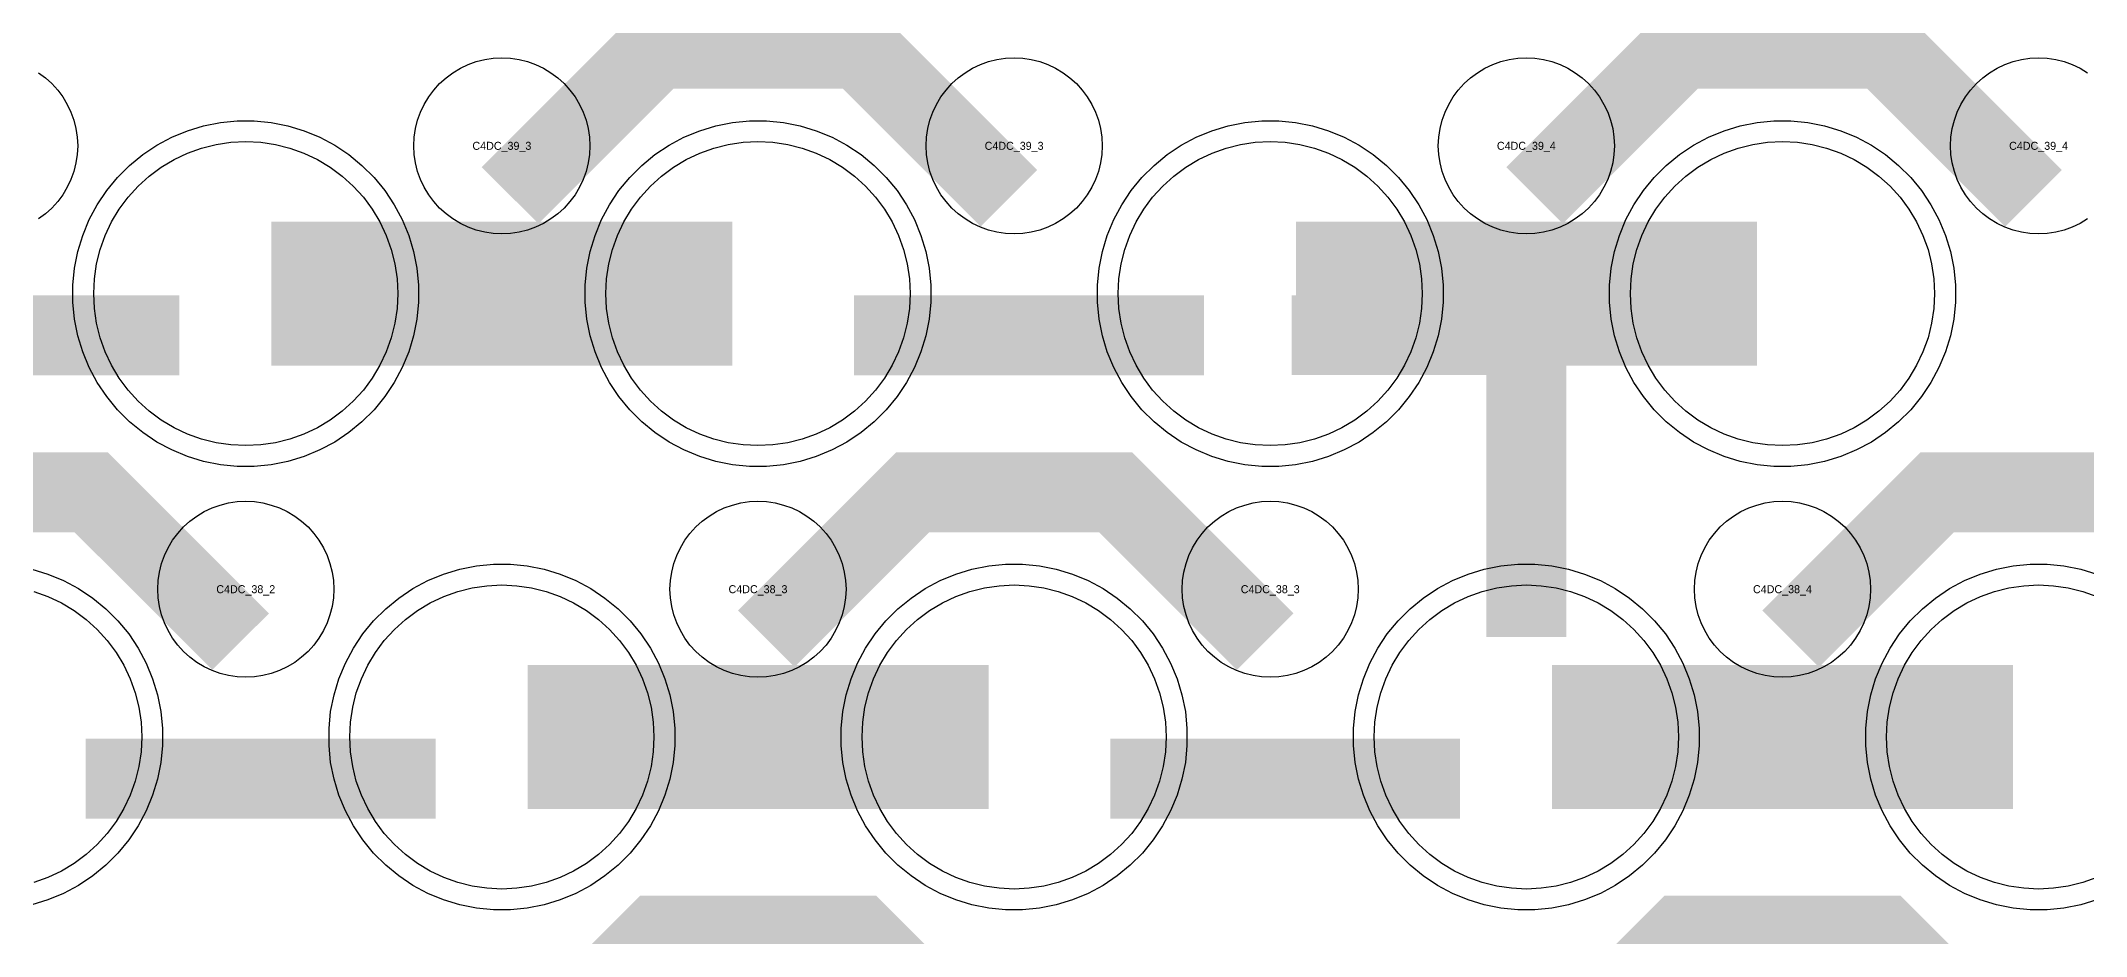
# Model space of a CAD drawing. Extents: x -11880 to 11880, y -14992 to 14992.
# Drawn here: x -11184 to -10545, y -9636 to -9357 of the extents above; entities that cross this region are included whole.
import ezdxf
from ezdxf.enums import TextEntityAlignment as Align

# ---------------------------------------------------------------- set-up
doc = ezdxf.new("R2010")
doc.units = 0
doc.header["$MEASUREMENT"] = 0
for name, color, linetype in [('GDS_775_DT_237', 138, 'CONTINUOUS'), ('RDL1_FS', 34, 'CONTINUOUS'), ('RDL_BS', 160, 'CONTINUOUS')]:
    doc.layers.add(name, color=color, linetype=linetype)

msp = doc.modelspace()

# ---------------------------------------------------------------- linework, layer by layer
at = {"layer": 'RDL1_FS'}
for points in [[(-11120, -9483.074), (-11124.657, -9482.845), (-11129.268, -9482.161), (-11133.791, -9481.029), (-11138.181, -9479.457), (-11142.395, -9477.465), (-11146.395, -9475.067), (-11150.14, -9472.289), (-11153.594, -9469.159), (-11156.724, -9465.705), (-11159.502, -9461.96), (-11161.9, -9457.96), (-11163.892, -9453.746), (-11165.464, -9449.356), (-11166.596, -9444.833), (-11167.28, -9440.222), (-11167.509, -9435.565), (-11167.28, -9430.908), (-11166.596, -9426.297), (-11165.464, -9421.774), (-11163.892, -9417.384), (-11161.9, -9413.17), (-11159.502, -9409.17), (-11156.724, -9405.425), (-11153.594, -9401.971), (-11150.14, -9398.841), (-11146.395, -9396.063), (-11142.395, -9393.665), (-11138.181, -9391.673), (-11133.791, -9390.101), (-11129.268, -9388.969), (-11124.657, -9388.285), (-11120, -9388.056), (-11115.343, -9388.285), (-11110.732, -9388.969), (-11106.209, -9390.101), (-11101.819, -9391.673), (-11097.605, -9393.665), (-11093.605, -9396.063), (-11089.86, -9398.841), (-11086.406, -9401.971), (-11083.276, -9405.425), (-11080.498, -9409.17), (-11078.1, -9413.17), (-11076.108, -9417.384), (-11074.536, -9421.774), (-11073.404, -9426.297), (-11072.72, -9430.908), (-11072.491, -9435.565), (-11072.72, -9440.222), (-11073.404, -9444.833), (-11074.536, -9449.356), (-11076.108, -9453.746), (-11078.1, -9457.96), (-11080.498, -9461.96), (-11083.276, -9465.705), (-11086.406, -9469.159), (-11089.86, -9472.289), (-11093.605, -9475.067), (-11097.605, -9477.465), (-11101.819, -9479.457), (-11106.209, -9481.029), (-11110.732, -9482.161), (-11115.343, -9482.845)], [(-10960, -9483.074), (-10964.657, -9482.845), (-10969.268, -9482.161), (-10973.791, -9481.029), (-10978.181, -9479.457), (-10982.395, -9477.465), (-10986.395, -9475.067), (-10990.14, -9472.289), (-10993.594, -9469.159), (-10996.724, -9465.705), (-10999.502, -9461.96), (-11001.9, -9457.96), (-11003.892, -9453.746), (-11005.464, -9449.356), (-11006.596, -9444.833), (-11007.28, -9440.222), (-11007.509, -9435.565), (-11007.28, -9430.908), (-11006.596, -9426.297), (-11005.464, -9421.774), (-11003.892, -9417.384), (-11001.9, -9413.17), (-10999.502, -9409.17), (-10996.724, -9405.425), (-10993.594, -9401.971), (-10990.14, -9398.841), (-10986.395, -9396.063), (-10982.395, -9393.665), (-10978.181, -9391.673), (-10973.791, -9390.101), (-10969.268, -9388.969), (-10964.657, -9388.285), (-10960, -9388.056), (-10955.343, -9388.285), (-10950.732, -9388.969), (-10946.209, -9390.101), (-10941.819, -9391.673), (-10937.605, -9393.665), (-10933.605, -9396.063), (-10929.86, -9398.841), (-10926.406, -9401.971), (-10923.276, -9405.425), (-10920.498, -9409.17), (-10918.1, -9413.17), (-10916.108, -9417.384), (-10914.536, -9421.774), (-10913.404, -9426.297), (-10912.72, -9430.908), (-10912.491, -9435.565), (-10912.72, -9440.222), (-10913.404, -9444.833), (-10914.536, -9449.356), (-10916.108, -9453.746), (-10918.1, -9457.96), (-10920.498, -9461.96), (-10923.276, -9465.705), (-10926.406, -9469.159), (-10929.86, -9472.289), (-10933.605, -9475.067), (-10937.605, -9477.465), (-10941.819, -9479.457), (-10946.209, -9481.029), (-10950.732, -9482.161), (-10955.343, -9482.845)], [(-10800, -9483.074), (-10804.657, -9482.845), (-10809.268, -9482.161), (-10813.791, -9481.029), (-10818.181, -9479.457), (-10822.395, -9477.465), (-10826.395, -9475.067), (-10830.14, -9472.289), (-10833.594, -9469.159), (-10836.724, -9465.705), (-10839.502, -9461.96), (-10841.9, -9457.96), (-10843.892, -9453.746), (-10845.464, -9449.356), (-10846.596, -9444.833), (-10847.28, -9440.222), (-10847.509, -9435.565), (-10847.28, -9430.908), (-10846.596, -9426.297), (-10845.464, -9421.774), (-10843.892, -9417.384), (-10841.9, -9413.17), (-10839.502, -9409.17), (-10836.724, -9405.425), (-10833.594, -9401.971), (-10830.14, -9398.841), (-10826.395, -9396.063), (-10822.395, -9393.665), (-10818.181, -9391.673), (-10813.791, -9390.101), (-10809.268, -9388.969), (-10804.657, -9388.285), (-10800, -9388.056), (-10795.343, -9388.285), (-10790.732, -9388.969), (-10786.209, -9390.101), (-10781.819, -9391.673), (-10777.605, -9393.665), (-10773.605, -9396.063), (-10769.86, -9398.841), (-10766.406, -9401.971), (-10763.276, -9405.425), (-10760.498, -9409.17), (-10758.1, -9413.17), (-10756.108, -9417.384), (-10754.536, -9421.774), (-10753.404, -9426.297), (-10752.72, -9430.908), (-10752.491, -9435.565), (-10752.72, -9440.222), (-10753.404, -9444.833), (-10754.536, -9449.356), (-10756.108, -9453.746), (-10758.1, -9457.96), (-10760.498, -9461.96), (-10763.276, -9465.705), (-10766.406, -9469.159), (-10769.86, -9472.289), (-10773.605, -9475.067), (-10777.605, -9477.465), (-10781.819, -9479.457), (-10786.209, -9481.029), (-10790.732, -9482.161), (-10795.343, -9482.845)], [(-10640, -9483.074), (-10644.657, -9482.845), (-10649.268, -9482.161), (-10653.791, -9481.029), (-10658.181, -9479.457), (-10662.395, -9477.465), (-10666.395, -9475.067), (-10670.14, -9472.289), (-10673.594, -9469.159), (-10676.724, -9465.705), (-10679.502, -9461.96), (-10681.9, -9457.96), (-10683.892, -9453.746), (-10685.464, -9449.356), (-10686.596, -9444.833), (-10687.28, -9440.222), (-10687.509, -9435.565), (-10687.28, -9430.908), (-10686.596, -9426.297), (-10685.464, -9421.774), (-10683.892, -9417.384), (-10681.9, -9413.17), (-10679.502, -9409.17), (-10676.724, -9405.425), (-10673.594, -9401.971), (-10670.14, -9398.841), (-10666.395, -9396.063), (-10662.395, -9393.665), (-10658.181, -9391.673), (-10653.791, -9390.101), (-10649.268, -9388.969), (-10644.657, -9388.285), (-10640, -9388.056), (-10635.343, -9388.285), (-10630.732, -9388.969), (-10626.209, -9390.101), (-10621.819, -9391.673), (-10617.605, -9393.665), (-10613.605, -9396.063), (-10609.86, -9398.841), (-10606.406, -9401.971), (-10603.276, -9405.425), (-10600.498, -9409.17), (-10598.1, -9413.17), (-10596.108, -9417.384), (-10594.536, -9421.774), (-10593.404, -9426.297), (-10592.72, -9430.908), (-10592.491, -9435.565), (-10592.72, -9440.222), (-10593.404, -9444.833), (-10594.536, -9449.356), (-10596.108, -9453.746), (-10598.1, -9457.96), (-10600.498, -9461.96), (-10603.276, -9465.705), (-10606.406, -9469.159), (-10609.86, -9472.289), (-10613.605, -9475.067), (-10617.605, -9477.465), (-10621.819, -9479.457), (-10626.209, -9481.029), (-10630.732, -9482.161), (-10635.343, -9482.845)], [(-11040, -9621.639), (-11044.657, -9621.41), (-11049.268, -9620.726), (-11053.791, -9619.594), (-11058.181, -9618.022), (-11062.395, -9616.03), (-11066.395, -9613.632), (-11070.14, -9610.854), (-11073.594, -9607.724), (-11076.724, -9604.27), (-11079.502, -9600.525), (-11081.9, -9596.525), (-11083.892, -9592.311), (-11085.464, -9587.921), (-11086.596, -9583.398), (-11087.28, -9578.787), (-11087.509, -9574.13), (-11087.28, -9569.473), (-11086.596, -9564.862), (-11085.464, -9560.339), (-11083.892, -9555.949), (-11081.9, -9551.735), (-11079.502, -9547.735), (-11076.724, -9543.99), (-11073.594, -9540.536), (-11070.14, -9537.406), (-11066.395, -9534.628), (-11062.395, -9532.23), (-11058.181, -9530.238), (-11053.791, -9528.666), (-11049.268, -9527.534), (-11044.657, -9526.85), (-11040, -9526.621), (-11035.343, -9526.85), (-11030.732, -9527.534), (-11026.209, -9528.666), (-11021.819, -9530.238), (-11017.605, -9532.23), (-11013.605, -9534.628), (-11009.86, -9537.406), (-11006.406, -9540.536), (-11003.276, -9543.99), (-11000.498, -9547.735), (-10998.1, -9551.735), (-10996.108, -9555.949), (-10994.536, -9560.339), (-10993.404, -9564.862), (-10992.72, -9569.473), (-10992.491, -9574.13), (-10992.72, -9578.787), (-10993.404, -9583.398), (-10994.536, -9587.921), (-10996.108, -9592.311), (-10998.1, -9596.525), (-11000.498, -9600.525), (-11003.276, -9604.27), (-11006.406, -9607.724), (-11009.86, -9610.854), (-11013.605, -9613.632), (-11017.605, -9616.03), (-11021.819, -9618.022), (-11026.209, -9619.594), (-11030.732, -9620.726), (-11035.343, -9621.41)], [(-10880, -9621.639), (-10884.657, -9621.41), (-10889.268, -9620.726), (-10893.791, -9619.594), (-10898.181, -9618.022), (-10902.395, -9616.03), (-10906.395, -9613.632), (-10910.14, -9610.854), (-10913.594, -9607.724), (-10916.724, -9604.27), (-10919.502, -9600.525), (-10921.9, -9596.525), (-10923.892, -9592.311), (-10925.464, -9587.921), (-10926.596, -9583.398), (-10927.28, -9578.787), (-10927.509, -9574.13), (-10927.28, -9569.473), (-10926.596, -9564.862), (-10925.464, -9560.339), (-10923.892, -9555.949), (-10921.9, -9551.735), (-10919.502, -9547.735), (-10916.724, -9543.99), (-10913.594, -9540.536), (-10910.14, -9537.406), (-10906.395, -9534.628), (-10902.395, -9532.23), (-10898.181, -9530.238), (-10893.791, -9528.666), (-10889.268, -9527.534), (-10884.657, -9526.85), (-10880, -9526.621), (-10875.343, -9526.85), (-10870.732, -9527.534), (-10866.209, -9528.666), (-10861.819, -9530.238), (-10857.605, -9532.23), (-10853.605, -9534.628), (-10849.86, -9537.406), (-10846.406, -9540.536), (-10843.276, -9543.99), (-10840.498, -9547.735), (-10838.1, -9551.735), (-10836.108, -9555.949), (-10834.536, -9560.339), (-10833.404, -9564.862), (-10832.72, -9569.473), (-10832.491, -9574.13), (-10832.72, -9578.787), (-10833.404, -9583.398), (-10834.536, -9587.921), (-10836.108, -9592.311), (-10838.1, -9596.525), (-10840.498, -9600.525), (-10843.276, -9604.27), (-10846.406, -9607.724), (-10849.86, -9610.854), (-10853.605, -9613.632), (-10857.605, -9616.03), (-10861.819, -9618.022), (-10866.209, -9619.594), (-10870.732, -9620.726), (-10875.343, -9621.41)], [(-10720, -9621.639), (-10724.657, -9621.41), (-10729.268, -9620.726), (-10733.791, -9619.594), (-10738.181, -9618.022), (-10742.395, -9616.03), (-10746.395, -9613.632), (-10750.14, -9610.854), (-10753.594, -9607.724), (-10756.724, -9604.27), (-10759.502, -9600.525), (-10761.9, -9596.525), (-10763.892, -9592.311), (-10765.464, -9587.921), (-10766.596, -9583.398), (-10767.28, -9578.787), (-10767.509, -9574.13), (-10767.28, -9569.473), (-10766.596, -9564.862), (-10765.464, -9560.339), (-10763.892, -9555.949), (-10761.9, -9551.735), (-10759.502, -9547.735), (-10756.724, -9543.99), (-10753.594, -9540.536), (-10750.14, -9537.406), (-10746.395, -9534.628), (-10742.395, -9532.23), (-10738.181, -9530.238), (-10733.791, -9528.666), (-10729.268, -9527.534), (-10724.657, -9526.85), (-10720, -9526.621), (-10715.343, -9526.85), (-10710.732, -9527.534), (-10706.209, -9528.666), (-10701.819, -9530.238), (-10697.605, -9532.23), (-10693.605, -9534.628), (-10689.86, -9537.406), (-10686.406, -9540.536), (-10683.276, -9543.99), (-10680.498, -9547.735), (-10678.1, -9551.735), (-10676.108, -9555.949), (-10674.536, -9560.339), (-10673.404, -9564.862), (-10672.72, -9569.473), (-10672.491, -9574.13), (-10672.72, -9578.787), (-10673.404, -9583.398), (-10674.536, -9587.921), (-10676.108, -9592.311), (-10678.1, -9596.525), (-10680.498, -9600.525), (-10683.276, -9604.27), (-10686.406, -9607.724), (-10689.86, -9610.854), (-10693.605, -9613.632), (-10697.605, -9616.03), (-10701.819, -9618.022), (-10706.209, -9619.594), (-10710.732, -9620.726), (-10715.343, -9621.41)]]:
    msp.add_lwpolyline(points, close=True, dxfattribs=at)
for points in [[(-11111.998, -9435.565, 45, 45, 0), (-11039.998, -9435.565, 45, 45, 0)], [(-11039.998, -9435.565, 45, 45, 0), (-10967.998, -9435.565, 45, 45, 0)], [(-10791.998, -9435.565, 45, 45, 0), (-10719.998, -9435.565, 45, 45, 0)], [(-10719.998, -9435.565, 45, 45, 0), (-10647.998, -9435.565, 45, 45, 0)], [(-11031.998, -9574.13, 45, 45, 0), (-10959.998, -9574.13, 45, 45, 0)], [(-10959.998, -9574.13, 45, 45, 0), (-10887.998, -9574.13, 45, 45, 0)], [(-10711.998, -9574.13, 45, 45, 0), (-10639.998, -9574.13, 45, 45, 0)], [(-10639.998, -9574.13, 45, 45, 0), (-10567.998, -9574.13, 45, 45, 0)]]:
    msp.add_lwpolyline(points, format="xyseb", dxfattribs=at)
for points in [[(-11186.209, -9528.666), (-11181.819, -9530.238), (-11177.605, -9532.23), (-11173.605, -9534.628), (-11169.86, -9537.406), (-11166.406, -9540.536), (-11163.276, -9543.99), (-11160.498, -9547.735), (-11158.1, -9551.735), (-11156.108, -9555.949), (-11154.536, -9560.339), (-11153.404, -9564.862), (-11152.72, -9569.473), (-11152.491, -9574.13), (-11152.72, -9578.787), (-11153.404, -9583.398), (-11154.536, -9587.921), (-11156.108, -9592.311), (-11158.1, -9596.525), (-11160.498, -9600.525), (-11163.276, -9604.27), (-11166.406, -9607.724), (-11169.86, -9610.854), (-11173.605, -9613.632), (-11177.605, -9616.03), (-11181.819, -9618.022), (-11186.209, -9619.594)], [(-10541.819, -9618.022), (-10546.209, -9619.594), (-10550.732, -9620.726), (-10555.343, -9621.41), (-10560, -9621.639), (-10564.657, -9621.41), (-10569.268, -9620.726), (-10573.791, -9619.594), (-10578.181, -9618.022), (-10582.395, -9616.03), (-10586.395, -9613.632), (-10590.14, -9610.854), (-10593.594, -9607.724), (-10596.724, -9604.27), (-10599.502, -9600.525), (-10601.9, -9596.525), (-10603.892, -9592.311), (-10605.464, -9587.921), (-10606.596, -9583.398), (-10607.28, -9578.787), (-10607.509, -9574.13), (-10607.28, -9569.473), (-10606.596, -9564.862), (-10605.464, -9560.339), (-10603.892, -9555.949), (-10601.9, -9551.735), (-10599.502, -9547.735), (-10596.724, -9543.99), (-10593.594, -9540.536), (-10590.14, -9537.406), (-10586.395, -9534.628), (-10582.395, -9532.23), (-10578.181, -9530.238), (-10573.791, -9528.666), (-10569.268, -9527.534), (-10564.657, -9526.85), (-10560, -9526.621), (-10555.343, -9526.85), (-10550.732, -9527.534), (-10546.209, -9528.666), (-10541.819, -9530.238)]]:
    msp.add_lwpolyline(points, dxfattribs=at)
at = {"layer": 'RDL_BS'}
for points in [[(-11037.438, -9404.879, 25, 25, 0), (-10991.623, -9359.064, 25, 25, 0), (-10958.07, -9359.064, 25, 25, 0)], [(-10881.599, -9405.778, 25, 25, 0), (-10928.313, -9359.064, 25, 25, 0), (-10958.071, -9359.064, 25, 25, 0)], [(-10717.438, -9404.879, 25, 25, 0), (-10671.623, -9359.064, 25, 25, 0), (-10638.07, -9359.064, 25, 25, 0)], [(-10561.599, -9405.778, 25, 25, 0), (-10608.313, -9359.064, 25, 25, 0), (-10638.071, -9359.064, 25, 25, 0)], [(-10720, -9542.83, 25, 25, 0), (-10720, -9436.053, 25, 25, 0)], [(-10720, -9542.83, 25, 25, 0), (-10720, -9436.053, 25, 25, 0)], [(-11249.984, -9448.578, 25, 25, 0), (-11140.719, -9448.578, 25, 25, 0)], [(-10929.984, -9448.578, 25, 25, 0), (-10820.719, -9448.578, 25, 25, 0)], [(-10707.5, -9448.553, 25, 25, 0), (-10793.333, -9448.553, 25, 25, 0)], [(-10707.5, -9448.553, 25, 25, 0), (-10772.167, -9448.553, 25, 25, 0)], [(-11121.599, -9544.343, 25, 25, 0), (-11168.313, -9497.629, 25, 25, 0), (-11198.071, -9497.629, 25, 25, 0)], [(-10957.438, -9543.444, 25, 25, 0), (-10911.623, -9497.629, 25, 25, 0), (-10878.07, -9497.629, 25, 25, 0)], [(-10801.599, -9544.343, 25, 25, 0), (-10848.313, -9497.629, 25, 25, 0), (-10878.071, -9497.629, 25, 25, 0)], [(-10637.438, -9543.444, 25, 25, 0), (-10591.623, -9497.629, 25, 25, 0), (-10558.07, -9497.629, 25, 25, 0)], [(-10481.599, -9544.343, 25, 25, 0), (-10528.313, -9497.629, 25, 25, 0), (-10558.071, -9497.629, 25, 25, 0)], [(-11169.984, -9587.143, 25, 25, 0), (-11060.719, -9587.143, 25, 25, 0)], [(-10849.984, -9587.143, 25, 25, 0), (-10740.719, -9587.143, 25, 25, 0)], [(-11037.438, -9682.009, 25, 25, 0), (-10991.623, -9636.194, 25, 25, 0), (-10958.07, -9636.194, 25, 25, 0)], [(-10881.599, -9682.908, 25, 25, 0), (-10928.313, -9636.194, 25, 25, 0), (-10958.071, -9636.194, 25, 25, 0)], [(-10717.438, -9682.009, 25, 25, 0), (-10671.623, -9636.194, 25, 25, 0), (-10638.07, -9636.194, 25, 25, 0)], [(-10561.599, -9682.908, 25, 25, 0), (-10608.313, -9636.194, 25, 25, 0), (-10638.071, -9636.194, 25, 25, 0)]]:
    msp.add_lwpolyline(points, format="xyseb", dxfattribs=at)
for points in [[(-11040, -9416.871), (-11042.693, -9416.739), (-11045.365, -9416.343), (-11047.984, -9415.686), (-11050.519, -9414.779), (-11052.956, -9413.627), (-11055.28, -9412.234), (-11057.443, -9410.631), (-11059.442, -9408.819), (-11061.254, -9406.82), (-11062.857, -9404.657), (-11064.25, -9402.333), (-11065.402, -9399.896), (-11066.309, -9397.361), (-11066.966, -9394.742), (-11067.362, -9392.07), (-11067.494, -9389.377), (-11067.362, -9386.684), (-11066.966, -9384.012), (-11066.309, -9381.393), (-11065.402, -9378.858), (-11064.25, -9376.421), (-11062.857, -9374.097), (-11061.254, -9371.934), (-11059.442, -9369.935), (-11057.443, -9368.123), (-11055.28, -9366.52), (-11052.956, -9365.127), (-11050.519, -9363.975), (-11047.984, -9363.068), (-11045.365, -9362.411), (-11042.693, -9362.015), (-11040, -9361.883), (-11037.307, -9362.015), (-11034.635, -9362.411), (-11032.016, -9363.068), (-11029.481, -9363.975), (-11027.044, -9365.127), (-11024.72, -9366.52), (-11022.557, -9368.123), (-11020.558, -9369.935), (-11018.746, -9371.934), (-11017.143, -9374.097), (-11015.75, -9376.421), (-11014.598, -9378.858), (-11013.691, -9381.393), (-11013.034, -9384.012), (-11012.638, -9386.684), (-11012.506, -9389.377), (-11012.638, -9392.07), (-11013.034, -9394.742), (-11013.691, -9397.361), (-11014.598, -9399.896), (-11015.75, -9402.333), (-11017.143, -9404.657), (-11018.746, -9406.82), (-11020.558, -9408.819), (-11022.557, -9410.631), (-11024.72, -9412.234), (-11027.044, -9413.627), (-11029.481, -9414.779), (-11032.016, -9415.686), (-11034.635, -9416.343), (-11037.307, -9416.739)], [(-10880, -9416.871), (-10882.693, -9416.739), (-10885.365, -9416.343), (-10887.984, -9415.686), (-10890.519, -9414.779), (-10892.956, -9413.627), (-10895.28, -9412.234), (-10897.443, -9410.631), (-10899.442, -9408.819), (-10901.254, -9406.82), (-10902.857, -9404.657), (-10904.25, -9402.333), (-10905.402, -9399.896), (-10906.309, -9397.361), (-10906.966, -9394.742), (-10907.362, -9392.07), (-10907.494, -9389.377), (-10907.362, -9386.684), (-10906.966, -9384.012), (-10906.309, -9381.393), (-10905.402, -9378.858), (-10904.25, -9376.421), (-10902.857, -9374.097), (-10901.254, -9371.934), (-10899.442, -9369.935), (-10897.443, -9368.123), (-10895.28, -9366.52), (-10892.956, -9365.127), (-10890.519, -9363.975), (-10887.984, -9363.068), (-10885.365, -9362.411), (-10882.693, -9362.015), (-10880, -9361.883), (-10877.307, -9362.015), (-10874.635, -9362.411), (-10872.016, -9363.068), (-10869.481, -9363.975), (-10867.044, -9365.127), (-10864.72, -9366.52), (-10862.557, -9368.123), (-10860.558, -9369.935), (-10858.746, -9371.934), (-10857.143, -9374.097), (-10855.75, -9376.421), (-10854.598, -9378.858), (-10853.691, -9381.393), (-10853.034, -9384.012), (-10852.638, -9386.684), (-10852.506, -9389.377), (-10852.638, -9392.07), (-10853.034, -9394.742), (-10853.691, -9397.361), (-10854.598, -9399.896), (-10855.75, -9402.333), (-10857.143, -9404.657), (-10858.746, -9406.82), (-10860.558, -9408.819), (-10862.557, -9410.631), (-10864.72, -9412.234), (-10867.044, -9413.627), (-10869.481, -9414.779), (-10872.016, -9415.686), (-10874.635, -9416.343), (-10877.307, -9416.739)], [(-10720, -9416.871), (-10722.693, -9416.739), (-10725.365, -9416.343), (-10727.984, -9415.686), (-10730.519, -9414.779), (-10732.956, -9413.627), (-10735.28, -9412.234), (-10737.443, -9410.631), (-10739.442, -9408.819), (-10741.254, -9406.82), (-10742.857, -9404.657), (-10744.25, -9402.333), (-10745.402, -9399.896), (-10746.309, -9397.361), (-10746.966, -9394.742), (-10747.362, -9392.07), (-10747.494, -9389.377), (-10747.362, -9386.684), (-10746.966, -9384.012), (-10746.309, -9381.393), (-10745.402, -9378.858), (-10744.25, -9376.421), (-10742.857, -9374.097), (-10741.254, -9371.934), (-10739.442, -9369.935), (-10737.443, -9368.123), (-10735.28, -9366.52), (-10732.956, -9365.127), (-10730.519, -9363.975), (-10727.984, -9363.068), (-10725.365, -9362.411), (-10722.693, -9362.015), (-10720, -9361.883), (-10717.307, -9362.015), (-10714.635, -9362.411), (-10712.016, -9363.068), (-10709.481, -9363.975), (-10707.044, -9365.127), (-10704.72, -9366.52), (-10702.557, -9368.123), (-10700.558, -9369.935), (-10698.746, -9371.934), (-10697.143, -9374.097), (-10695.75, -9376.421), (-10694.598, -9378.858), (-10693.691, -9381.393), (-10693.034, -9384.012), (-10692.638, -9386.684), (-10692.506, -9389.377), (-10692.638, -9392.07), (-10693.034, -9394.742), (-10693.691, -9397.361), (-10694.598, -9399.896), (-10695.75, -9402.333), (-10697.143, -9404.657), (-10698.746, -9406.82), (-10700.558, -9408.819), (-10702.557, -9410.631), (-10704.72, -9412.234), (-10707.044, -9413.627), (-10709.481, -9414.779), (-10712.016, -9415.686), (-10714.635, -9416.343), (-10717.307, -9416.739)], [(-11122.644, -9489.565), (-11127.938, -9489.048), (-11133.165, -9488.002), (-11138.205, -9486.471), (-11143.115, -9484.44), (-11147.777, -9481.948), (-11152.191, -9479.001), (-11156.292, -9475.639), (-11160.074, -9471.857), (-11163.436, -9467.756), (-11166.383, -9463.342), (-11168.875, -9458.68), (-11170.906, -9453.77), (-11172.437, -9448.73), (-11173.483, -9443.503), (-11174, -9438.209), (-11174, -9432.921), (-11173.483, -9427.627), (-11172.437, -9422.4), (-11170.906, -9417.36), (-11168.875, -9412.45), (-11166.383, -9407.788), (-11163.436, -9403.374), (-11160.074, -9399.273), (-11156.292, -9395.491), (-11152.191, -9392.129), (-11147.777, -9389.182), (-11143.115, -9386.69), (-11138.205, -9384.659), (-11133.165, -9383.128), (-11127.938, -9382.082), (-11122.644, -9381.565), (-11117.356, -9381.565), (-11112.062, -9382.082), (-11106.835, -9383.128), (-11101.795, -9384.659), (-11096.885, -9386.69), (-11092.223, -9389.182), (-11087.809, -9392.129), (-11083.708, -9395.491), (-11079.926, -9399.273), (-11076.564, -9403.374), (-11073.617, -9407.788), (-11071.125, -9412.45), (-11069.094, -9417.36), (-11067.563, -9422.4), (-11066.517, -9427.627), (-11066, -9432.921), (-11066, -9438.209), (-11066.517, -9443.503), (-11067.563, -9448.73), (-11069.094, -9453.77), (-11071.125, -9458.68), (-11073.617, -9463.342), (-11076.564, -9467.756), (-11079.926, -9471.857), (-11083.708, -9475.639), (-11087.809, -9479.001), (-11092.223, -9481.948), (-11096.885, -9484.44), (-11101.795, -9486.471), (-11106.835, -9488.002), (-11112.062, -9489.048), (-11117.356, -9489.565)], [(-10962.644, -9489.565), (-10967.938, -9489.048), (-10973.165, -9488.002), (-10978.205, -9486.471), (-10983.115, -9484.44), (-10987.777, -9481.948), (-10992.191, -9479.001), (-10996.292, -9475.639), (-11000.074, -9471.857), (-11003.436, -9467.756), (-11006.383, -9463.342), (-11008.875, -9458.68), (-11010.906, -9453.77), (-11012.437, -9448.73), (-11013.483, -9443.503), (-11014, -9438.209), (-11014, -9432.921), (-11013.483, -9427.627), (-11012.437, -9422.4), (-11010.906, -9417.36), (-11008.875, -9412.45), (-11006.383, -9407.788), (-11003.436, -9403.374), (-11000.074, -9399.273), (-10996.292, -9395.491), (-10992.191, -9392.129), (-10987.777, -9389.182), (-10983.115, -9386.69), (-10978.205, -9384.659), (-10973.165, -9383.128), (-10967.938, -9382.082), (-10962.644, -9381.565), (-10957.356, -9381.565), (-10952.062, -9382.082), (-10946.835, -9383.128), (-10941.795, -9384.659), (-10936.885, -9386.69), (-10932.223, -9389.182), (-10927.809, -9392.129), (-10923.708, -9395.491), (-10919.926, -9399.273), (-10916.564, -9403.374), (-10913.617, -9407.788), (-10911.125, -9412.45), (-10909.094, -9417.36), (-10907.563, -9422.4), (-10906.517, -9427.627), (-10906, -9432.921), (-10906, -9438.209), (-10906.517, -9443.503), (-10907.563, -9448.73), (-10909.094, -9453.77), (-10911.125, -9458.68), (-10913.617, -9463.342), (-10916.564, -9467.756), (-10919.926, -9471.857), (-10923.708, -9475.639), (-10927.809, -9479.001), (-10932.223, -9481.948), (-10936.885, -9484.44), (-10941.795, -9486.471), (-10946.835, -9488.002), (-10952.062, -9489.048), (-10957.356, -9489.565)], [(-10802.644, -9489.565), (-10807.938, -9489.048), (-10813.165, -9488.002), (-10818.205, -9486.471), (-10823.115, -9484.44), (-10827.777, -9481.948), (-10832.191, -9479.001), (-10836.292, -9475.639), (-10840.074, -9471.857), (-10843.436, -9467.756), (-10846.383, -9463.342), (-10848.875, -9458.68), (-10850.906, -9453.77), (-10852.437, -9448.73), (-10853.483, -9443.503), (-10854, -9438.209), (-10854, -9432.921), (-10853.483, -9427.627), (-10852.437, -9422.4), (-10850.906, -9417.36), (-10848.875, -9412.45), (-10846.383, -9407.788), (-10843.436, -9403.374), (-10840.074, -9399.273), (-10836.292, -9395.491), (-10832.191, -9392.129), (-10827.777, -9389.182), (-10823.115, -9386.69), (-10818.205, -9384.659), (-10813.165, -9383.128), (-10807.938, -9382.082), (-10802.644, -9381.565), (-10797.356, -9381.565), (-10792.062, -9382.082), (-10786.835, -9383.128), (-10781.795, -9384.659), (-10776.885, -9386.69), (-10772.223, -9389.182), (-10767.809, -9392.129), (-10763.708, -9395.491), (-10759.926, -9399.273), (-10756.564, -9403.374), (-10753.617, -9407.788), (-10751.125, -9412.45), (-10749.094, -9417.36), (-10747.563, -9422.4), (-10746.517, -9427.627), (-10746, -9432.921), (-10746, -9438.209), (-10746.517, -9443.503), (-10747.563, -9448.73), (-10749.094, -9453.77), (-10751.125, -9458.68), (-10753.617, -9463.342), (-10756.564, -9467.756), (-10759.926, -9471.857), (-10763.708, -9475.639), (-10767.809, -9479.001), (-10772.223, -9481.948), (-10776.885, -9484.44), (-10781.795, -9486.471), (-10786.835, -9488.002), (-10792.062, -9489.048), (-10797.356, -9489.565)], [(-10642.644, -9489.565), (-10647.938, -9489.048), (-10653.165, -9488.002), (-10658.205, -9486.471), (-10663.115, -9484.44), (-10667.777, -9481.948), (-10672.191, -9479.001), (-10676.292, -9475.639), (-10680.074, -9471.857), (-10683.436, -9467.756), (-10686.383, -9463.342), (-10688.875, -9458.68), (-10690.906, -9453.77), (-10692.437, -9448.73), (-10693.483, -9443.503), (-10694, -9438.209), (-10694, -9432.921), (-10693.483, -9427.627), (-10692.437, -9422.4), (-10690.906, -9417.36), (-10688.875, -9412.45), (-10686.383, -9407.788), (-10683.436, -9403.374), (-10680.074, -9399.273), (-10676.292, -9395.491), (-10672.191, -9392.129), (-10667.777, -9389.182), (-10663.115, -9386.69), (-10658.205, -9384.659), (-10653.165, -9383.128), (-10647.938, -9382.082), (-10642.644, -9381.565), (-10637.356, -9381.565), (-10632.062, -9382.082), (-10626.835, -9383.128), (-10621.795, -9384.659), (-10616.885, -9386.69), (-10612.223, -9389.182), (-10607.809, -9392.129), (-10603.708, -9395.491), (-10599.926, -9399.273), (-10596.564, -9403.374), (-10593.617, -9407.788), (-10591.125, -9412.45), (-10589.094, -9417.36), (-10587.563, -9422.4), (-10586.517, -9427.627), (-10586, -9432.921), (-10586, -9438.209), (-10586.517, -9443.503), (-10587.563, -9448.73), (-10589.094, -9453.77), (-10591.125, -9458.68), (-10593.617, -9463.342), (-10596.564, -9467.756), (-10599.926, -9471.857), (-10603.708, -9475.639), (-10607.809, -9479.001), (-10612.223, -9481.948), (-10616.885, -9484.44), (-10621.795, -9486.471), (-10626.835, -9488.002), (-10632.062, -9489.048), (-10637.356, -9489.565)], [(-11120, -9555.436), (-11122.693, -9555.304), (-11125.365, -9554.908), (-11127.984, -9554.251), (-11130.519, -9553.344), (-11132.956, -9552.192), (-11135.28, -9550.799), (-11137.443, -9549.196), (-11139.442, -9547.384), (-11141.254, -9545.385), (-11142.857, -9543.222), (-11144.25, -9540.898), (-11145.402, -9538.461), (-11146.309, -9535.926), (-11146.966, -9533.307), (-11147.362, -9530.635), (-11147.494, -9527.942), (-11147.362, -9525.249), (-11146.966, -9522.577), (-11146.309, -9519.958), (-11145.402, -9517.423), (-11144.25, -9514.986), (-11142.857, -9512.662), (-11141.254, -9510.499), (-11139.442, -9508.5), (-11137.443, -9506.688), (-11135.28, -9505.085), (-11132.956, -9503.692), (-11130.519, -9502.54), (-11127.984, -9501.633), (-11125.365, -9500.976), (-11122.693, -9500.58), (-11120, -9500.448), (-11117.307, -9500.58), (-11114.635, -9500.976), (-11112.016, -9501.633), (-11109.481, -9502.54), (-11107.044, -9503.692), (-11104.72, -9505.085), (-11102.557, -9506.688), (-11100.558, -9508.5), (-11098.746, -9510.499), (-11097.143, -9512.662), (-11095.75, -9514.986), (-11094.598, -9517.423), (-11093.691, -9519.958), (-11093.034, -9522.577), (-11092.638, -9525.249), (-11092.506, -9527.942), (-11092.638, -9530.635), (-11093.034, -9533.307), (-11093.691, -9535.926), (-11094.598, -9538.461), (-11095.75, -9540.898), (-11097.143, -9543.222), (-11098.746, -9545.385), (-11100.558, -9547.384), (-11102.557, -9549.196), (-11104.72, -9550.799), (-11107.044, -9552.192), (-11109.481, -9553.344), (-11112.016, -9554.251), (-11114.635, -9554.908), (-11117.307, -9555.304)], [(-10960, -9555.436), (-10962.693, -9555.304), (-10965.365, -9554.908), (-10967.984, -9554.251), (-10970.519, -9553.344), (-10972.956, -9552.192), (-10975.28, -9550.799), (-10977.443, -9549.196), (-10979.442, -9547.384), (-10981.254, -9545.385), (-10982.857, -9543.222), (-10984.25, -9540.898), (-10985.402, -9538.461), (-10986.309, -9535.926), (-10986.966, -9533.307), (-10987.362, -9530.635), (-10987.494, -9527.942), (-10987.362, -9525.249), (-10986.966, -9522.577), (-10986.309, -9519.958), (-10985.402, -9517.423), (-10984.25, -9514.986), (-10982.857, -9512.662), (-10981.254, -9510.499), (-10979.442, -9508.5), (-10977.443, -9506.688), (-10975.28, -9505.085), (-10972.956, -9503.692), (-10970.519, -9502.54), (-10967.984, -9501.633), (-10965.365, -9500.976), (-10962.693, -9500.58), (-10960, -9500.448), (-10957.307, -9500.58), (-10954.635, -9500.976), (-10952.016, -9501.633), (-10949.481, -9502.54), (-10947.044, -9503.692), (-10944.72, -9505.085), (-10942.557, -9506.688), (-10940.558, -9508.5), (-10938.746, -9510.499), (-10937.143, -9512.662), (-10935.75, -9514.986), (-10934.598, -9517.423), (-10933.691, -9519.958), (-10933.034, -9522.577), (-10932.638, -9525.249), (-10932.506, -9527.942), (-10932.638, -9530.635), (-10933.034, -9533.307), (-10933.691, -9535.926), (-10934.598, -9538.461), (-10935.75, -9540.898), (-10937.143, -9543.222), (-10938.746, -9545.385), (-10940.558, -9547.384), (-10942.557, -9549.196), (-10944.72, -9550.799), (-10947.044, -9552.192), (-10949.481, -9553.344), (-10952.016, -9554.251), (-10954.635, -9554.908), (-10957.307, -9555.304)], [(-10800, -9555.436), (-10802.693, -9555.304), (-10805.365, -9554.908), (-10807.984, -9554.251), (-10810.519, -9553.344), (-10812.956, -9552.192), (-10815.28, -9550.799), (-10817.443, -9549.196), (-10819.442, -9547.384), (-10821.254, -9545.385), (-10822.857, -9543.222), (-10824.25, -9540.898), (-10825.402, -9538.461), (-10826.309, -9535.926), (-10826.966, -9533.307), (-10827.362, -9530.635), (-10827.494, -9527.942), (-10827.362, -9525.249), (-10826.966, -9522.577), (-10826.309, -9519.958), (-10825.402, -9517.423), (-10824.25, -9514.986), (-10822.857, -9512.662), (-10821.254, -9510.499), (-10819.442, -9508.5), (-10817.443, -9506.688), (-10815.28, -9505.085), (-10812.956, -9503.692), (-10810.519, -9502.54), (-10807.984, -9501.633), (-10805.365, -9500.976), (-10802.693, -9500.58), (-10800, -9500.448), (-10797.307, -9500.58), (-10794.635, -9500.976), (-10792.016, -9501.633), (-10789.481, -9502.54), (-10787.044, -9503.692), (-10784.72, -9505.085), (-10782.557, -9506.688), (-10780.558, -9508.5), (-10778.746, -9510.499), (-10777.143, -9512.662), (-10775.75, -9514.986), (-10774.598, -9517.423), (-10773.691, -9519.958), (-10773.034, -9522.577), (-10772.638, -9525.249), (-10772.506, -9527.942), (-10772.638, -9530.635), (-10773.034, -9533.307), (-10773.691, -9535.926), (-10774.598, -9538.461), (-10775.75, -9540.898), (-10777.143, -9543.222), (-10778.746, -9545.385), (-10780.558, -9547.384), (-10782.557, -9549.196), (-10784.72, -9550.799), (-10787.044, -9552.192), (-10789.481, -9553.344), (-10792.016, -9554.251), (-10794.635, -9554.908), (-10797.307, -9555.304)], [(-10640, -9555.436), (-10642.693, -9555.304), (-10645.365, -9554.908), (-10647.984, -9554.251), (-10650.519, -9553.344), (-10652.956, -9552.192), (-10655.28, -9550.799), (-10657.443, -9549.196), (-10659.442, -9547.384), (-10661.254, -9545.385), (-10662.857, -9543.222), (-10664.25, -9540.898), (-10665.402, -9538.461), (-10666.309, -9535.926), (-10666.966, -9533.307), (-10667.362, -9530.635), (-10667.494, -9527.942), (-10667.362, -9525.249), (-10666.966, -9522.577), (-10666.309, -9519.958), (-10665.402, -9517.423), (-10664.25, -9514.986), (-10662.857, -9512.662), (-10661.254, -9510.499), (-10659.442, -9508.5), (-10657.443, -9506.688), (-10655.28, -9505.085), (-10652.956, -9503.692), (-10650.519, -9502.54), (-10647.984, -9501.633), (-10645.365, -9500.976), (-10642.693, -9500.58), (-10640, -9500.448), (-10637.307, -9500.58), (-10634.635, -9500.976), (-10632.016, -9501.633), (-10629.481, -9502.54), (-10627.044, -9503.692), (-10624.72, -9505.085), (-10622.557, -9506.688), (-10620.558, -9508.5), (-10618.746, -9510.499), (-10617.143, -9512.662), (-10615.75, -9514.986), (-10614.598, -9517.423), (-10613.691, -9519.958), (-10613.034, -9522.577), (-10612.638, -9525.249), (-10612.506, -9527.942), (-10612.638, -9530.635), (-10613.034, -9533.307), (-10613.691, -9535.926), (-10614.598, -9538.461), (-10615.75, -9540.898), (-10617.143, -9543.222), (-10618.746, -9545.385), (-10620.558, -9547.384), (-10622.557, -9549.196), (-10624.72, -9550.799), (-10627.044, -9552.192), (-10629.481, -9553.344), (-10632.016, -9554.251), (-10634.635, -9554.908), (-10637.307, -9555.304)], [(-11042.644, -9628.13), (-11047.938, -9627.613), (-11053.165, -9626.567), (-11058.205, -9625.036), (-11063.115, -9623.005), (-11067.777, -9620.513), (-11072.191, -9617.566), (-11076.292, -9614.204), (-11080.074, -9610.422), (-11083.436, -9606.321), (-11086.383, -9601.907), (-11088.875, -9597.245), (-11090.906, -9592.335), (-11092.437, -9587.295), (-11093.483, -9582.068), (-11094, -9576.774), (-11094, -9571.486), (-11093.483, -9566.192), (-11092.437, -9560.965), (-11090.906, -9555.925), (-11088.875, -9551.015), (-11086.383, -9546.353), (-11083.436, -9541.939), (-11080.074, -9537.838), (-11076.292, -9534.056), (-11072.191, -9530.694), (-11067.777, -9527.747), (-11063.115, -9525.255), (-11058.205, -9523.224), (-11053.165, -9521.693), (-11047.938, -9520.647), (-11042.644, -9520.13), (-11037.356, -9520.13), (-11032.062, -9520.647), (-11026.835, -9521.693), (-11021.795, -9523.224), (-11016.885, -9525.255), (-11012.223, -9527.747), (-11007.809, -9530.694), (-11003.708, -9534.056), (-10999.926, -9537.838), (-10996.564, -9541.939), (-10993.617, -9546.353), (-10991.125, -9551.015), (-10989.094, -9555.925), (-10987.563, -9560.965), (-10986.517, -9566.192), (-10986, -9571.486), (-10986, -9576.774), (-10986.517, -9582.068), (-10987.563, -9587.295), (-10989.094, -9592.335), (-10991.125, -9597.245), (-10993.617, -9601.907), (-10996.564, -9606.321), (-10999.926, -9610.422), (-11003.708, -9614.204), (-11007.809, -9617.566), (-11012.223, -9620.513), (-11016.885, -9623.005), (-11021.795, -9625.036), (-11026.835, -9626.567), (-11032.062, -9627.613), (-11037.356, -9628.13)], [(-10882.644, -9628.13), (-10887.938, -9627.613), (-10893.165, -9626.567), (-10898.205, -9625.036), (-10903.115, -9623.005), (-10907.777, -9620.513), (-10912.191, -9617.566), (-10916.292, -9614.204), (-10920.074, -9610.422), (-10923.436, -9606.321), (-10926.383, -9601.907), (-10928.875, -9597.245), (-10930.906, -9592.335), (-10932.437, -9587.295), (-10933.483, -9582.068), (-10934, -9576.774), (-10934, -9571.486), (-10933.483, -9566.192), (-10932.437, -9560.965), (-10930.906, -9555.925), (-10928.875, -9551.015), (-10926.383, -9546.353), (-10923.436, -9541.939), (-10920.074, -9537.838), (-10916.292, -9534.056), (-10912.191, -9530.694), (-10907.777, -9527.747), (-10903.115, -9525.255), (-10898.205, -9523.224), (-10893.165, -9521.693), (-10887.938, -9520.647), (-10882.644, -9520.13), (-10877.356, -9520.13), (-10872.062, -9520.647), (-10866.835, -9521.693), (-10861.795, -9523.224), (-10856.885, -9525.255), (-10852.223, -9527.747), (-10847.809, -9530.694), (-10843.708, -9534.056), (-10839.926, -9537.838), (-10836.564, -9541.939), (-10833.617, -9546.353), (-10831.125, -9551.015), (-10829.094, -9555.925), (-10827.563, -9560.965), (-10826.517, -9566.192), (-10826, -9571.486), (-10826, -9576.774), (-10826.517, -9582.068), (-10827.563, -9587.295), (-10829.094, -9592.335), (-10831.125, -9597.245), (-10833.617, -9601.907), (-10836.564, -9606.321), (-10839.926, -9610.422), (-10843.708, -9614.204), (-10847.809, -9617.566), (-10852.223, -9620.513), (-10856.885, -9623.005), (-10861.795, -9625.036), (-10866.835, -9626.567), (-10872.062, -9627.613), (-10877.356, -9628.13)], [(-10722.644, -9628.13), (-10727.938, -9627.613), (-10733.165, -9626.567), (-10738.205, -9625.036), (-10743.115, -9623.005), (-10747.777, -9620.513), (-10752.191, -9617.566), (-10756.292, -9614.204), (-10760.074, -9610.422), (-10763.436, -9606.321), (-10766.383, -9601.907), (-10768.875, -9597.245), (-10770.906, -9592.335), (-10772.437, -9587.295), (-10773.483, -9582.068), (-10774, -9576.774), (-10774, -9571.486), (-10773.483, -9566.192), (-10772.437, -9560.965), (-10770.906, -9555.925), (-10768.875, -9551.015), (-10766.383, -9546.353), (-10763.436, -9541.939), (-10760.074, -9537.838), (-10756.292, -9534.056), (-10752.191, -9530.694), (-10747.777, -9527.747), (-10743.115, -9525.255), (-10738.205, -9523.224), (-10733.165, -9521.693), (-10727.938, -9520.647), (-10722.644, -9520.13), (-10717.356, -9520.13), (-10712.062, -9520.647), (-10706.835, -9521.693), (-10701.795, -9523.224), (-10696.885, -9525.255), (-10692.223, -9527.747), (-10687.809, -9530.694), (-10683.708, -9534.056), (-10679.926, -9537.838), (-10676.564, -9541.939), (-10673.617, -9546.353), (-10671.125, -9551.015), (-10669.094, -9555.925), (-10667.563, -9560.965), (-10666.517, -9566.192), (-10666, -9571.486), (-10666, -9576.774), (-10666.517, -9582.068), (-10667.563, -9587.295), (-10669.094, -9592.335), (-10671.125, -9597.245), (-10673.617, -9601.907), (-10676.564, -9606.321), (-10679.926, -9610.422), (-10683.708, -9614.204), (-10687.809, -9617.566), (-10692.223, -9620.513), (-10696.885, -9623.005), (-10701.795, -9625.036), (-10706.835, -9626.567), (-10712.062, -9627.613), (-10717.356, -9628.13)]]:
    msp.add_lwpolyline(points, close=True, dxfattribs=at)
for points in [[(-10544.72, -9412.234), (-10547.044, -9413.627), (-10549.481, -9414.779), (-10552.016, -9415.686), (-10554.635, -9416.343), (-10557.307, -9416.739), (-10560, -9416.871), (-10562.693, -9416.739), (-10565.365, -9416.343), (-10567.984, -9415.686), (-10570.519, -9414.779), (-10572.956, -9413.627), (-10575.28, -9412.234), (-10577.443, -9410.631), (-10579.442, -9408.819), (-10581.254, -9406.82), (-10582.857, -9404.657), (-10584.25, -9402.333), (-10585.402, -9399.896), (-10586.309, -9397.361), (-10586.966, -9394.742), (-10587.362, -9392.07), (-10587.494, -9389.377), (-10587.362, -9386.684), (-10586.966, -9384.012), (-10586.309, -9381.393), (-10585.402, -9378.858), (-10584.25, -9376.421), (-10582.857, -9374.097), (-10581.254, -9371.934), (-10579.442, -9369.935), (-10577.443, -9368.123), (-10575.28, -9366.52), (-10572.956, -9365.127), (-10570.519, -9363.975), (-10567.984, -9363.068), (-10565.365, -9362.411), (-10562.693, -9362.015), (-10560, -9361.883), (-10557.307, -9362.015), (-10554.635, -9362.411), (-10552.016, -9363.068), (-10549.481, -9363.975), (-10547.044, -9365.127), (-10544.72, -9366.52)], [(-11184.72, -9366.52), (-11182.557, -9368.123), (-11180.558, -9369.935), (-11178.746, -9371.934), (-11177.143, -9374.097), (-11175.75, -9376.421), (-11174.598, -9378.858), (-11173.691, -9381.393), (-11173.034, -9384.012), (-11172.638, -9386.684), (-11172.506, -9389.377), (-11172.638, -9392.07), (-11173.034, -9394.742), (-11173.691, -9397.361), (-11174.598, -9399.896), (-11175.75, -9402.333), (-11177.143, -9404.657), (-11178.746, -9406.82), (-11180.558, -9408.819), (-11182.557, -9410.631), (-11184.72, -9412.234)], [(-11186.835, -9521.693), (-11181.795, -9523.224), (-11176.885, -9525.255), (-11172.223, -9527.747), (-11167.809, -9530.694), (-11163.708, -9534.056), (-11159.926, -9537.838), (-11156.564, -9541.939), (-11153.617, -9546.353), (-11151.125, -9551.015), (-11149.094, -9555.925), (-11147.563, -9560.965), (-11146.517, -9566.192), (-11146, -9571.486), (-11146, -9576.774), (-11146.517, -9582.068), (-11147.563, -9587.295), (-11149.094, -9592.335), (-11151.125, -9597.245), (-11153.617, -9601.907), (-11156.564, -9606.321), (-11159.926, -9610.422), (-11163.708, -9614.204), (-11167.809, -9617.566), (-11172.223, -9620.513), (-11176.885, -9623.005), (-11181.795, -9625.036), (-11186.835, -9626.567)], [(-10541.795, -9625.036), (-10546.835, -9626.567), (-10552.062, -9627.613), (-10557.356, -9628.13), (-10562.644, -9628.13), (-10567.938, -9627.613), (-10573.165, -9626.567), (-10578.205, -9625.036), (-10583.115, -9623.005), (-10587.777, -9620.513), (-10592.191, -9617.566), (-10596.292, -9614.204), (-10600.074, -9610.422), (-10603.436, -9606.321), (-10606.383, -9601.907), (-10608.875, -9597.245), (-10610.906, -9592.335), (-10612.437, -9587.295), (-10613.483, -9582.068), (-10614, -9576.774), (-10614, -9571.486), (-10613.483, -9566.192), (-10612.437, -9560.965), (-10610.906, -9555.925), (-10608.875, -9551.015), (-10606.383, -9546.353), (-10603.436, -9541.939), (-10600.074, -9537.838), (-10596.292, -9534.056), (-10592.191, -9530.694), (-10587.777, -9527.747), (-10583.115, -9525.255), (-10578.205, -9523.224), (-10573.165, -9521.693), (-10567.938, -9520.647), (-10562.644, -9520.13), (-10557.356, -9520.13), (-10552.062, -9520.647), (-10546.835, -9521.693), (-10541.795, -9523.224)]]:
    msp.add_lwpolyline(points, dxfattribs=at)

# ---------------------------------------------------------------- texts
at = {"layer": 'GDS_775_DT_237'}
for s, p in [('C4DC_39_3', (-11040, -9389.377)), ('C4DC_39_3', (-11040, -9389.377)), ('C4DC_39_3', (-10880, -9389.377)), ('C4DC_39_3', (-10880, -9389.377)), ('C4DC_39_4', (-10720, -9389.377)), ('C4DC_39_4', (-10720, -9389.377)), ('C4DC_39_4', (-10560, -9389.377)), ('C4DC_39_4', (-10560, -9389.377)), ('C4DC_38_2', (-11120, -9527.942)), ('C4DC_38_2', (-11120, -9527.942)), ('C4DC_38_3', (-10960, -9527.942)), ('C4DC_38_3', (-10960, -9527.942)), ('C4DC_38_3', (-10800, -9527.942)), ('C4DC_38_3', (-10800, -9527.942)), ('C4DC_38_4', (-10640, -9527.942)), ('C4DC_38_4', (-10640, -9527.942))]:
    msp.add_text(s, height=2.5, dxfattribs=at).set_placement(p, align=Align.MIDDLE_CENTER)

doc.saveas('drawing.dxf')
